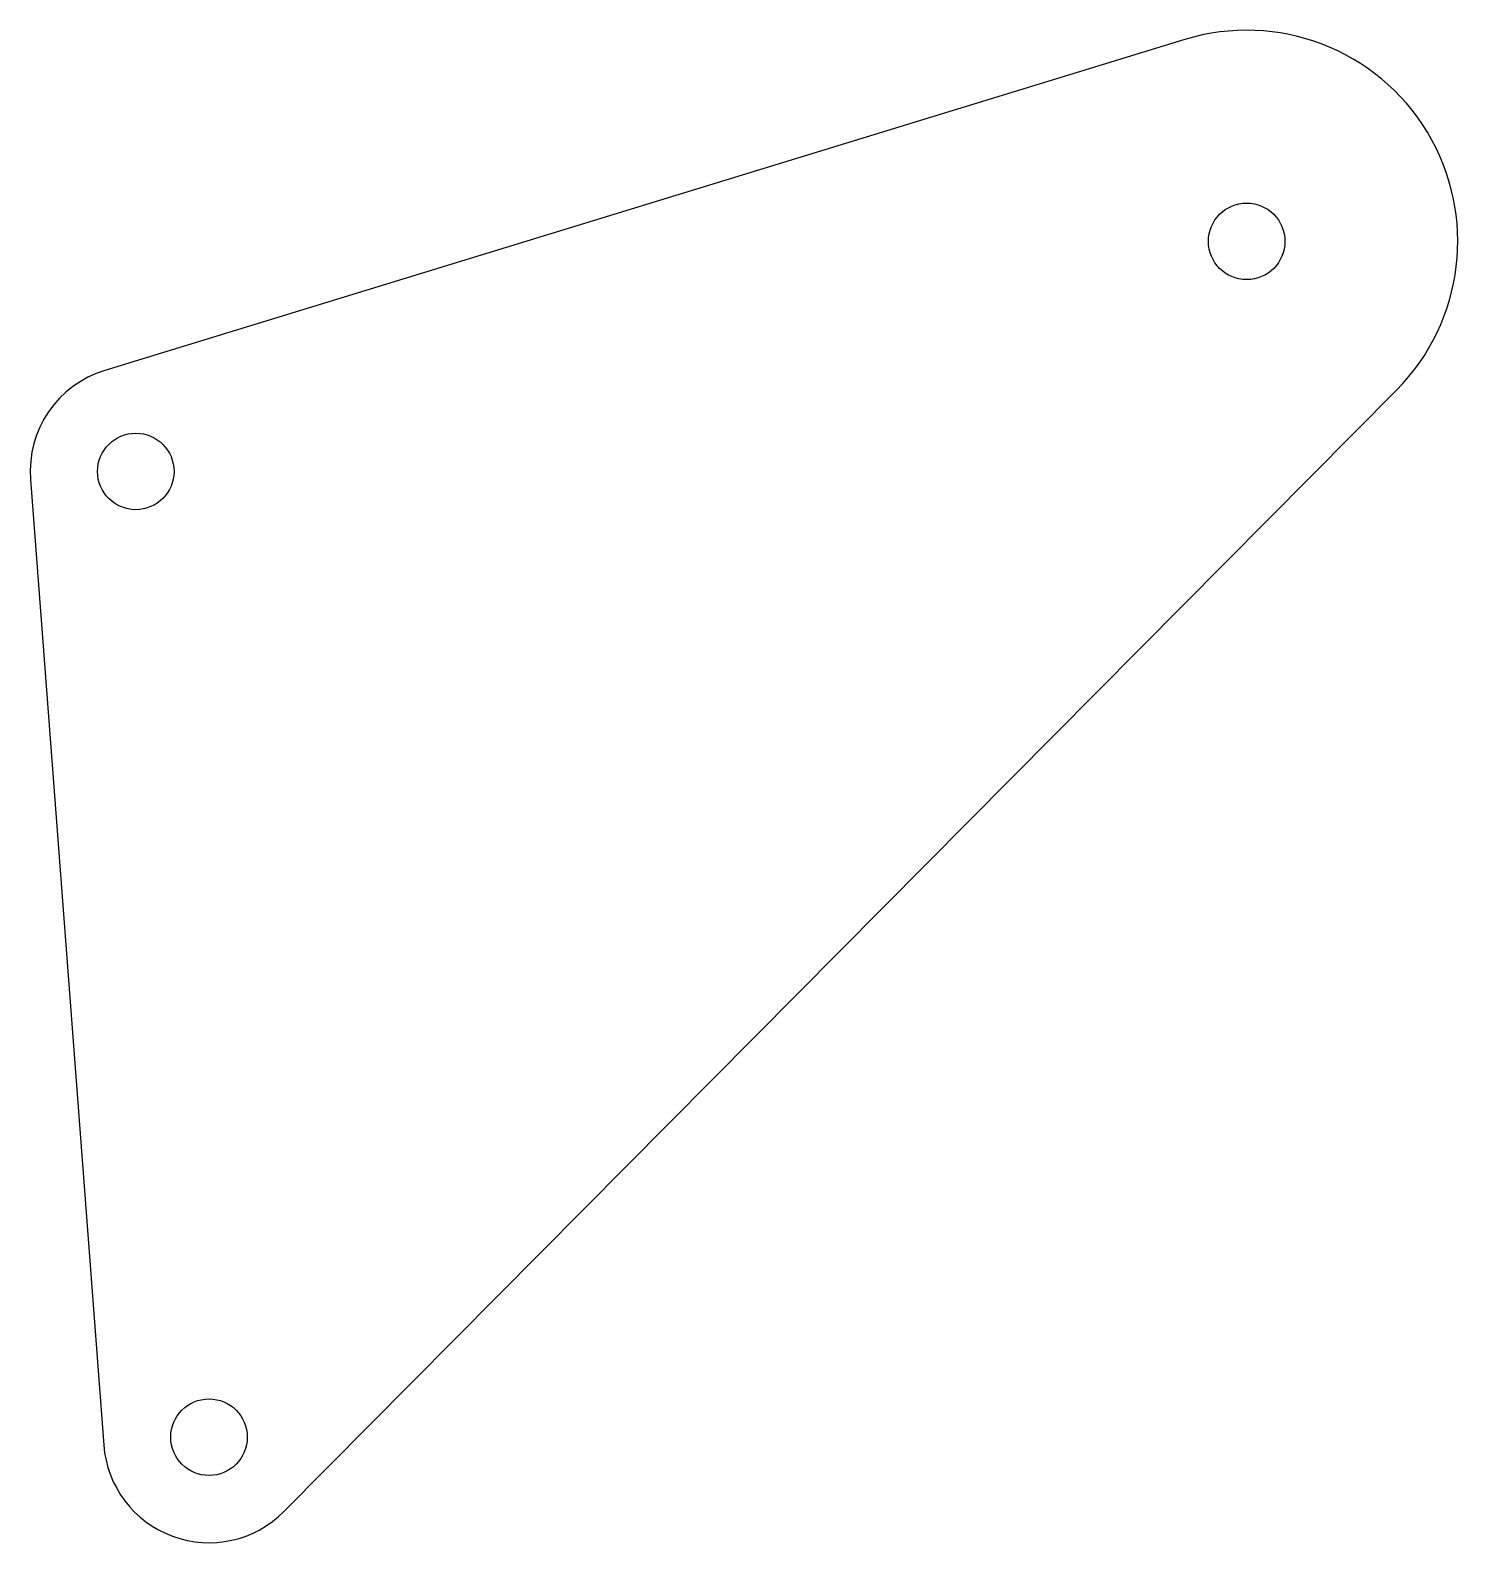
# Model space of a CAD drawing. Extents: x 38 to 92.1, y -94.2 to -36.9.
import ezdxf

# ---------------------------------------------------------------- set-up
doc = ezdxf.new("R2010")
doc.units = 0
doc.layers.add('Shape2DView045', color=7, linetype='CONTINUOUS')

msp = doc.modelspace()

# ---------------------------------------------------------------- linework, layer by layer
at = {"layer": 'Shape2DView045'}
for p, q in [((81.7694, -37.2371), (40.8336, -49.7776)), ((47.6207, -93.0147), (89.791, -50.5215)), ((38.0167, -53.9048), (40.793, -90.4996))]:
    msp.add_line(p, q, dxfattribs=at)
for centre in [(84.1126, -44.8863), (42.0052, -53.6022), (44.7815, -90.197)]:
    msp.add_circle(centre, 1.45, dxfattribs=at)
for centre, radius, start, end in [((84.1126, -44.8863), 8, -44.7815, 107.032), ((42.0052, -53.6022), 4, 107.032, -175.662), ((44.7815, -90.197), 4, -175.662, -44.7815)]:
    msp.add_arc(centre, radius, start, end, dxfattribs=at)

doc.saveas('drawing.dxf')
